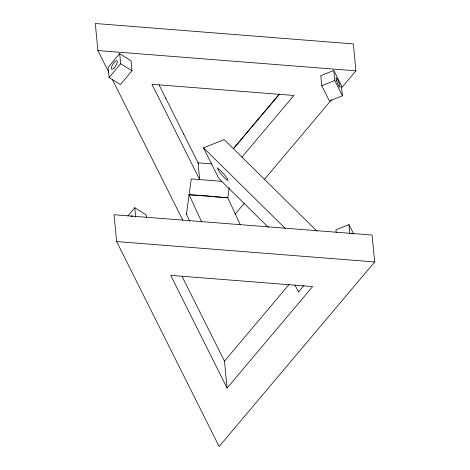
<?xml version="1.0" encoding="UTF-8"?>
<svg xmlns="http://www.w3.org/2000/svg" width="470" height="470" viewBox="0 0 470 470"><rect width="100%" height="100%" fill="white"/><g stroke="black" fill="none" stroke-linecap="round" stroke-linejoin="round"><path stroke-width="0.7" d="M186.431 214.191L191.261 178.911L221.517 181.326M208.451 195.966L189.081 194.727L227.786 197.811L229.166 187.736M119.686 53.645L108.094 67.392L109.081 77.468L120.432 84.553L132.023 70.805L131.036 60.73L119.686 53.645L120.673 63.72L109.081 77.468M127.846 215.983L134.802 207.734L146.147 214.825L146.429 217.698M233.443 148.614L279.239 94.288M233.543 148.549L279.503 94.029M241.874 157.18L293.885 95.463L151.963 84.312L199.668 179.581L198.082 162.832L211.947 163.936M235.118 214.15L244.376 203.163M264.281 179.552L331.391 99.934M341.572 87.855L355.919 70.835L353.375 43.927L95.322 23.5L97.877 50.554L108.776 72.315M227.086 388.079L170.716 275.355L312.638 286.577L227.086 388.079L224.478 361.125L289.138 284.444M294.901 284.879L298.438 291.964L303.967 285.402M374.678 261.954L219.132 446.5L116.636 241.557L114.034 214.72L372.07 235.041L374.678 261.954L116.636 241.557M333.794 70.471L320.775 75.641L321.768 85.71L329.405 100.974L342.424 95.804L341.437 85.728L333.794 70.471L334.787 80.54L342.424 95.804M321.768 85.71L334.787 80.54M268.464 227.457L218.897 178.559L203.522 147.815L224.202 139.608L317.074 231.228M353.734 234.142L348.957 224.601L335.938 229.771L336.22 232.65M97.877 50.554L355.919 70.835M120.673 63.72L132.023 70.805M208.692 196.137L227.786 197.811M203.522 147.815L285.437 228.626M159.036 84.864L198.604 163.871M112.301 79.354L182.783 220.136M182.201 276.648L224.478 361.125M227.703 197.588L240.223 224.642M188.999 194.492L201.824 222.204M186.332 213.956L189.686 221.211M217.857 169.053L219.29 171.726L222.686 176.009L226.182 179.505L227.938 180.445L227.415 178.8L224.93 175.281L219.954 169.929L218.35 168.777L217.857 169.053L217.722 167.661M348.957 224.601L349.803 233.238M134.802 207.734L135.718 217.087M298.333 290.924L298.438 291.964M183.653 133.721L183.688 134.085M165.757 98.007L165.787 98.336M351.354 233.802A5.017 0.793 68.4 0 1 352.195 233.807M130.707 216.388A5.017 1.663 -58 0 1 132.47 216.482M114.134 67.974A5.017 1.663 -58 0 0 117.024 60.759A5.017 1.663 -58 0 0 111.825 66.223A5.017 1.663 -58 0 0 114.134 67.974M336.42 80.276A5.017 0.793 68.3 0 0 339.851 87.179A5.017 0.793 68.3 0 0 337.812 80.076A5.017 0.793 68.3 0 0 336.42 80.276"/></g></svg>
